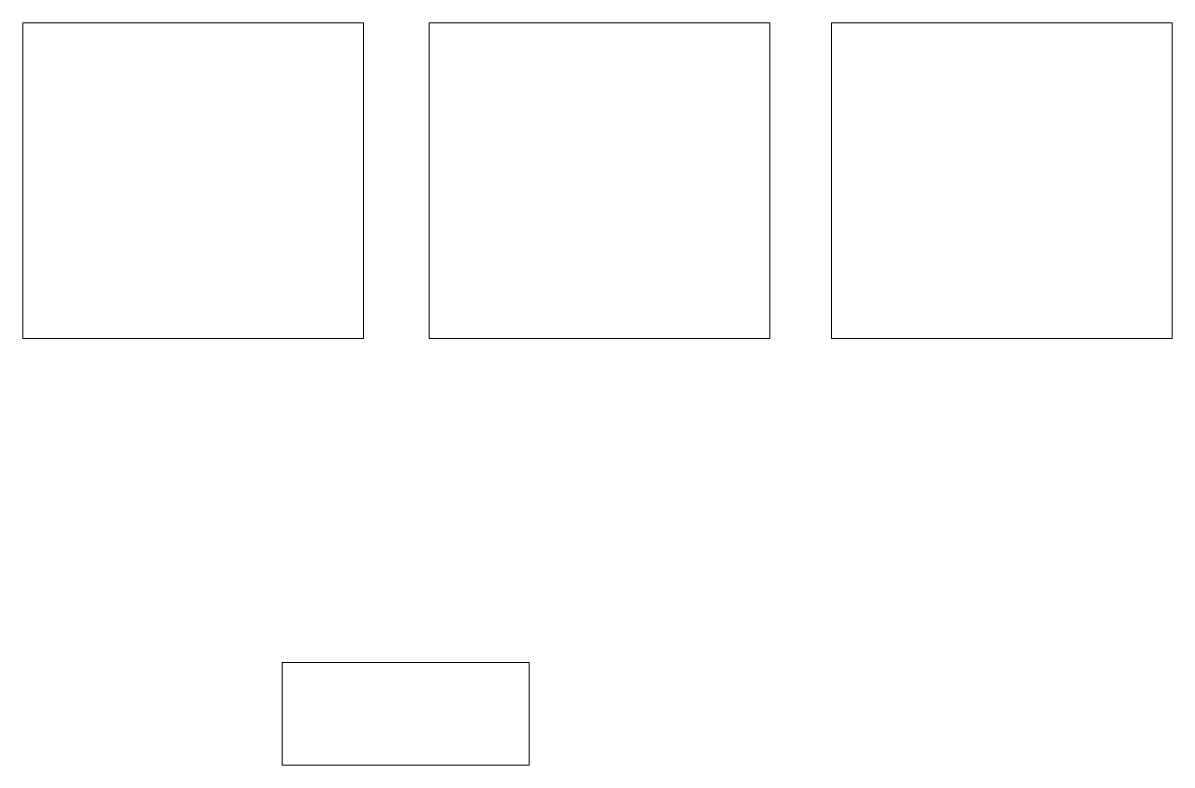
# Model space of a CAD drawing. Header units: millimetres. Extents: x -603 to 15, y -248 to 268.
# Drawn here: x -357.63 to -325.22, y -7.86 to 13.07 of the extents above; entities that cross this region are included whole.
import ezdxf

# ---------------------------------------------------------------- set-up
doc = ezdxf.new("R2010")
doc.units = ezdxf.units.MM
doc.header["$MEASUREMENT"] = 0
doc.layers.add('Camada 1', color=7, linetype='Continuous')

msp = doc.modelspace()

# ---------------------------------------------------------------- linework, layer by layer
at = {"layer": 'Camada 1', "color": 2, "lineweight": 9}
for points in [[(-348.0245, 13.0666), (-348.0245, 13.0666), (-357.6335, 13.0666), (-357.6335, 13.0666), (-357.6335, 13.0666), (-357.6335, 13.0666), (-357.6335, 4.1703), (-357.6335, 4.1703), (-357.6335, 4.1703), (-357.6335, 4.1703), (-348.0245, 4.1703), (-348.0245, 4.1703), (-348.0245, 4.1703), (-348.0245, 4.1703), (-348.0245, 13.0666), (-348.0245, 13.0666)], [(-336.5635, 13.0666), (-336.5635, 13.0666), (-346.1725, 13.0666), (-346.1725, 13.0666), (-346.1725, 13.0666), (-346.1725, 13.0666), (-346.1725, 4.1703), (-346.1725, 4.1703), (-346.1725, 4.1703), (-346.1725, 4.1703), (-336.5635, 4.1703), (-336.5635, 4.1703), (-336.5635, 4.1703), (-336.5635, 4.1703), (-336.5635, 13.0666), (-336.5635, 13.0666)], [(-325.2227, 13.0666), (-325.2227, 13.0666), (-334.8317, 13.0666), (-334.8317, 13.0666), (-334.8317, 13.0666), (-334.8317, 13.0666), (-334.8317, 4.1703), (-334.8317, 4.1703), (-334.8317, 4.1703), (-334.8317, 4.1703), (-325.2227, 4.1703), (-325.2227, 4.1703), (-325.2227, 4.1703), (-325.2227, 4.1703), (-325.2227, 13.0666), (-325.2227, 13.0666)]]:
    msp.add_open_spline(points, degree=3, knots=[0, 0, 0, 0, 0.2, 0.2, 0.2, 0.2, 0.4, 0.4, 0.4, 0.4, 0.6, 0.6, 0.6, 0.6, 1, 1, 1, 1], dxfattribs=at)
at = {"layer": 'Camada 1', "color": 240, "lineweight": 9}
msp.add_open_spline([(-350.3192, -4.9636), (-350.3192, -4.9636), (-343.3581, -4.9636), (-343.3581, -4.9636), (-343.3581, -4.9636), (-343.3581, -4.9636), (-343.3581, -7.8554), (-343.3581, -7.8554), (-343.3581, -7.8554), (-343.3581, -7.8554), (-350.3192, -7.8554), (-350.3192, -7.8554), (-350.3192, -7.8554), (-350.3192, -7.8554), (-350.3192, -4.9636), (-350.3192, -4.9636)], degree=3, knots=[0, 0, 0, 0, 0.2, 0.2, 0.2, 0.2, 0.4, 0.4, 0.4, 0.4, 0.6, 0.6, 0.6, 0.6, 1, 1, 1, 1], dxfattribs=at)

doc.saveas('drawing.dxf')
